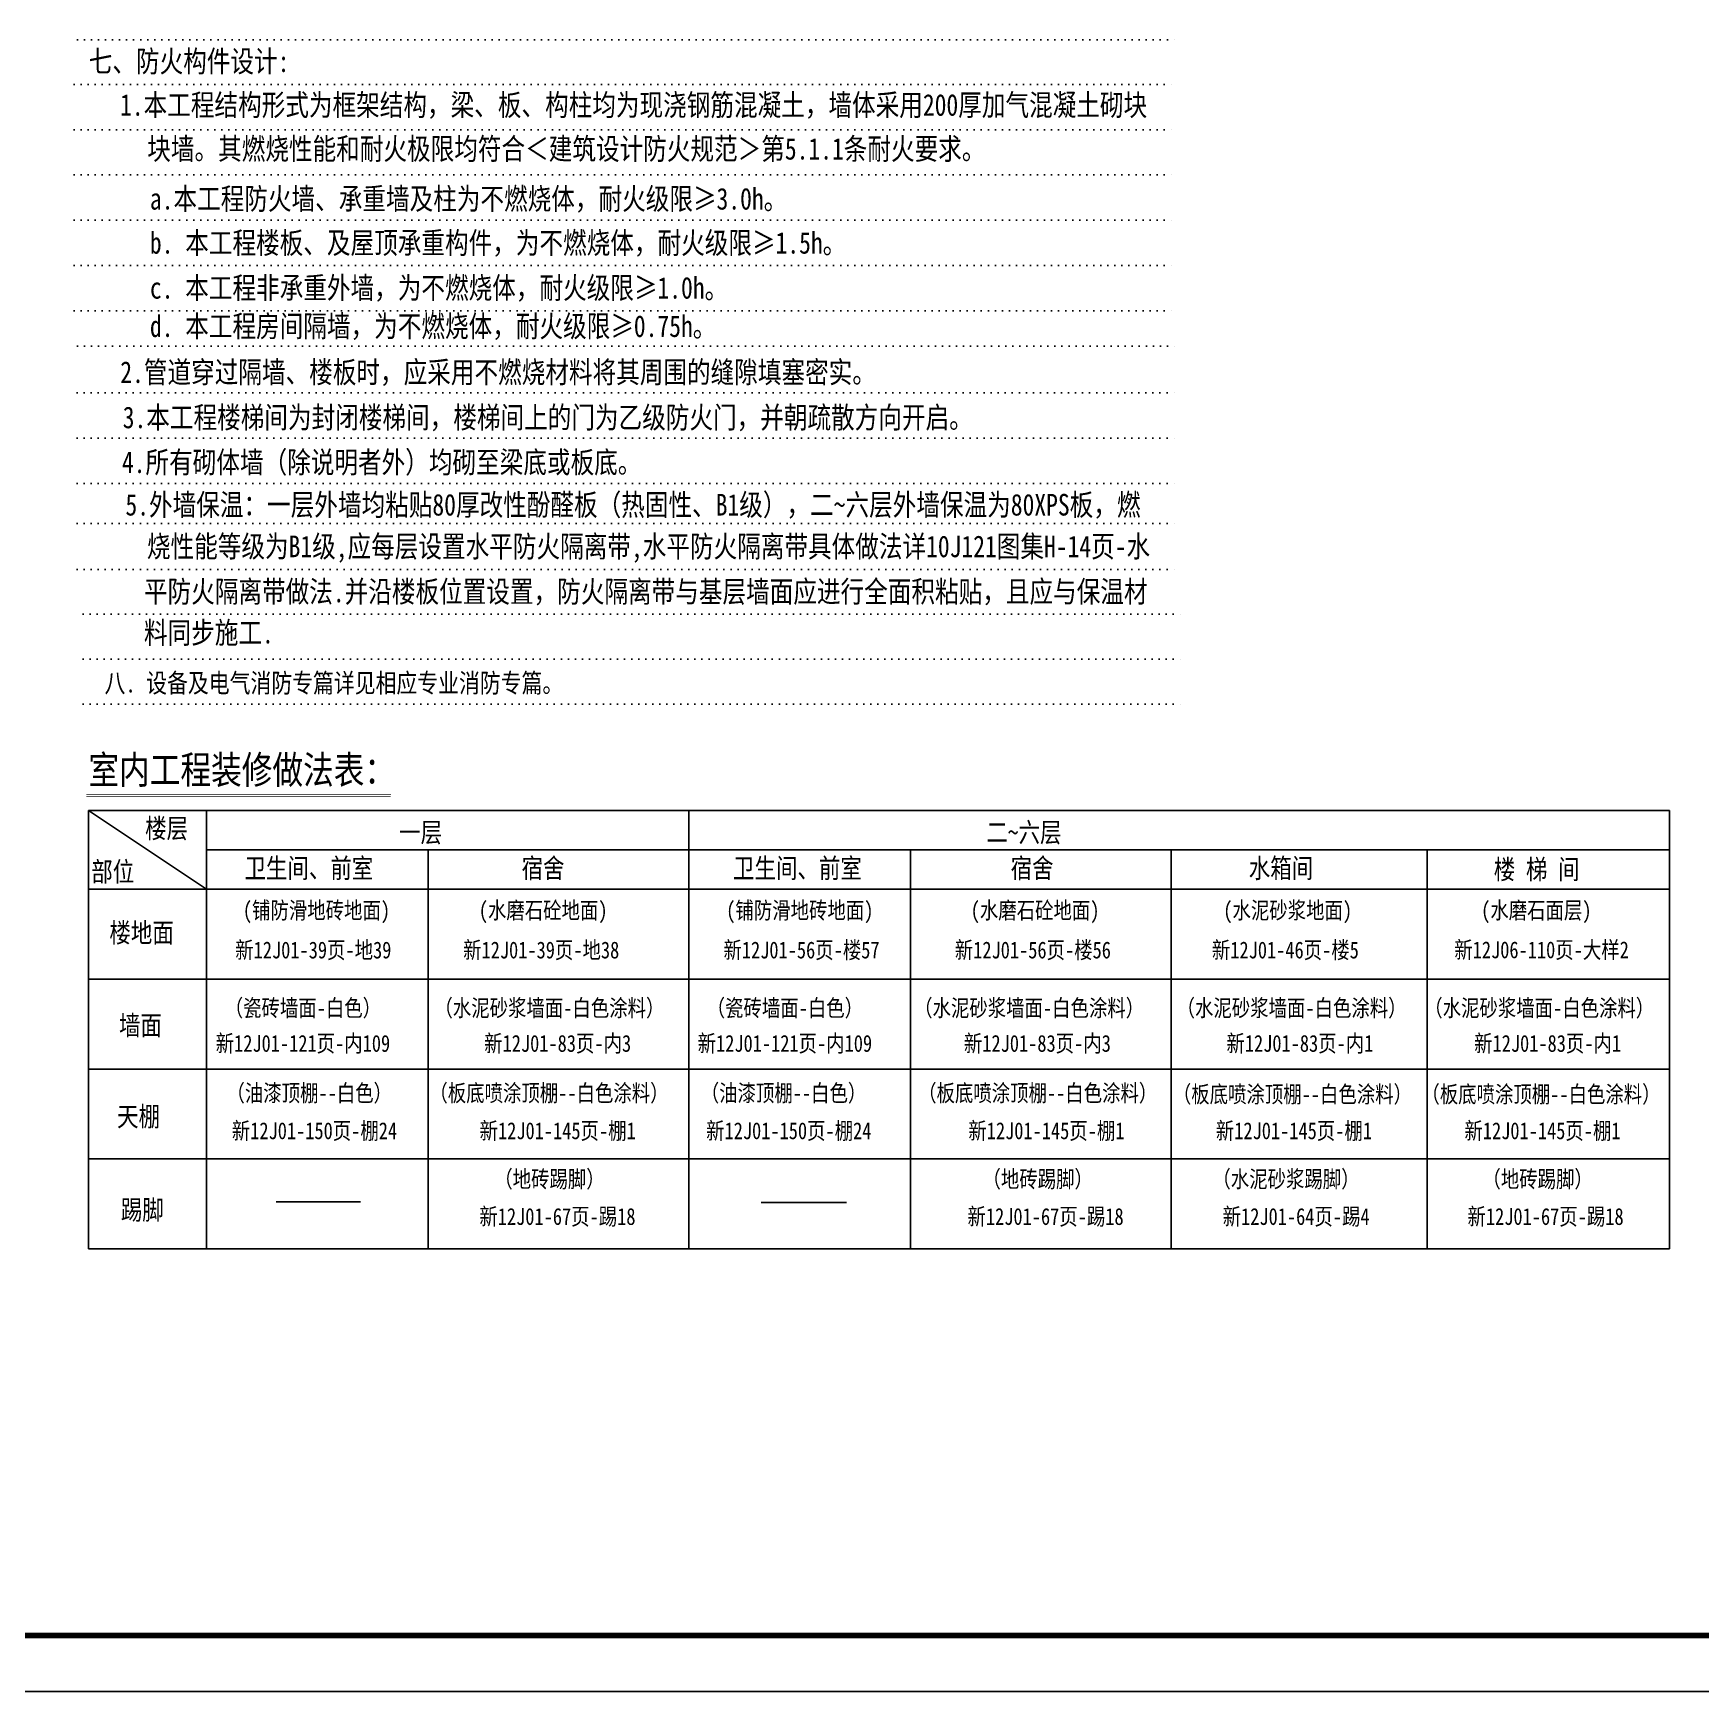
# Model space of a CAD drawing. Extents: x 30064 to 135164, y 17999 to 492668.
# Drawn here: x 79442 to 109103, y 321946 to 351440 of the extents above; entities that cross this region are included whole.
import ezdxf

# ---------------------------------------------------------------- set-up
doc = ezdxf.new("R2010")
doc.units = 0
doc.header["$LTSCALE"] = 1000
doc.header["$MEASUREMENT"] = 0
doc.linetypes.add('DOT2', pattern=[0.125, 0, -0.125])
for name, color, linetype in [('1', 7, 'Continuous'), ('_TCH_MASK', 7, 'Continuous'), ('PUB_TEXT', 7, 'Continuous'), ('TWT_TITLE', 7, 'Continuous'), ('看线', 3, 'Continuous')]:
    doc.layers.add(name, color=color, linetype=linetype)
doc.styles.add('-黑体', font='simhei.ttf', dxfattribs={"width": 1.2})
doc.styles.add('STYLE3', font='', dxfattribs={"width": 0.7})
doc.styles.get('STYLE3').set_extended_font_data('SimSun')

msp = doc.modelspace()

# ---------------------------------------------------------------- linework, layer by layer
for p, q in [((82523, 336220), (80420, 337620)), ((108546, 337620), (80420, 337620)), ((80420, 337620), (80420, 329820)), ((82523, 337620), (82523, 329820)), ((82523, 337620), (82523, 329820)), ((91104, 337620), (91104, 329820)), ((108546, 337620), (108546, 329820)), ((108546, 336920), (82523, 336920)), ((86464, 336920), (86464, 329820)), ((91104, 336920), (91104, 331420)), ((91104, 336920), (91104, 331420)), ((91104, 336920), (91104, 329820)), ((95045, 336920), (95045, 331420)), ((99683, 336920), (99683, 331420)), ((104238, 336920), (104238, 329820)), ((108546, 336220), (80420, 336220)), ((91104, 336239), (91104, 331420)), ((91104, 336239), (91104, 331420)), ((108546, 334620), (80420, 334620)), ((108546, 333020), (80420, 333020)), ((108546, 331420), (80420, 331420)), ((95045, 331420), (95045, 329820)), ((99683, 331420), (99683, 329820)), ((108546, 329820), (80420, 329820))]:
    msp.add_line(p, q)
for points in [[(83764, 330659), (85263, 330659)], [(92392, 330645), (93905, 330645)]]:
    msp.add_lwpolyline(points)
at = {"layer": '1', "color": 4, "linetype": 'DOT2'}
for p, q in [((80225, 351328, -31331), (99799, 351328, -31331)), ((80168, 350531, -31331), (99742, 350531, -31331)), ((80168, 349726, -31331), (99742, 349726, -31331)), ((80168, 348921, -31331), (99742, 348921, -31331)), ((80168, 348116, -31331), (99742, 348116, -31331)), ((80168, 348116, -31331), (99742, 348116, -31331)), ((80168, 347310, -31331), (99742, 347310, -31331)), ((80168, 346505, -31331), (99742, 346505, -31331)), ((80227, 345876, -31331), (99801, 345876, -31331)), ((80219, 345044, -31331), (99793, 345044, -31331)), ((80219, 344238, -31331), (99793, 344238, -31331)), ((80219, 343433, -31331), (99793, 343433, -31331)), ((80219, 342724, -31331), (99793, 342724, -31331)), ((80219, 341903, -31331), (99793, 341903, -31331)), ((80328, 341108, -31331), (99902, 341108, -31331)), ((80328, 340308, -31331), (99902, 340308, -31331)), ((80328, 339508, -31331), (99902, 339508, -31331))]:
    msp.add_line(p, q, dxfattribs=at)
at = {"layer": '_TCH_MASK', "const_width": 10}
for points in [[(80383, 337906), (85802, 337906)], [(80383, 337868), (85800, 337868)]]:
    msp.add_lwpolyline(points, dxfattribs=at)
at = {"layer": 'TWT_TITLE'}
msp.add_lwpolyline([(30064, 321946), (135164, 321946), (135164, 381346), (30064, 381346)], close=True, dxfattribs=at)
at = {"layer": 'TWT_TITLE', "const_width": 100}
msp.add_lwpolyline([(32564, 322946), (134164, 322946), (134164, 380346), (32564, 380346)], close=True, dxfattribs=at)

# ---------------------------------------------------------------- texts
at = {"style": '-黑体', "width": 0.8}
for s, height, p in [('楼层', 350, (81430, 337127)), ('一层', 350, (85949, 337054)), ('二~六层', 350, (96396, 337054)), ('部位', 350, (80473, 336356)), ('卫生间、前室', 350, (83198, 336417)), ('宿舍', 350, (88127, 336417)), ('卫生间、前室', 350, (91889, 336417)), ('宿舍', 350, (96827, 336417)), ('水箱间', 350, (101064, 336417)), ('楼 梯 间', 350, (105422, 336397)), ('(铺防滑地砖地面)', 300, (83169, 335693)), ('(水磨石砼地面)', 300, (87366, 335693)), ('(铺防滑地砖地面)', 300, (91768, 335693)), ('(水磨石砼地面)', 300, (96117, 335693)), ('(水泥砂浆地面)', 300, (100611, 335693)), ('(水磨石面层)', 300, (105198, 335693)), ('楼地面', 350, (80794, 335271)), ('新12J01-39页-地39', 300, (83033, 334987)), ('新12J01-39页-地38', 300, (87087, 334987)), ('新12J01-56页-楼57', 300, (91718, 334987)), ('新12J01-56页-楼56', 300, (95834, 334987)), ('新12J01-46页-楼5', 300, (100408, 334987)), ('新12J06-110页-大样2', 300, (104720, 334990)), ('（瓷砖墙面-白色）', 300, (82846, 333956)), ('（水泥砂浆墙面-白色涂料）', 300, (86577, 333956)), ('（瓷砖墙面-白色）', 300, (91420, 333956)), ('（水泥砂浆墙面-白色涂料）', 300, (95111, 333956)), ('（水泥砂浆墙面-白色涂料）', 300, (99780, 333956)), ('（水泥砂浆墙面-白色涂料）', 300, (104186, 333956)), ('墙面', 350, (80965, 333622)), ('新12J01-121页-内109', 300, (82685, 333326)), ('新12J01-83页-内3', 300, (87462, 333326)), ('新12J01-121页-内109', 300, (91259, 333326)), ('新12J01-83页-内3', 300, (95996, 333326)), ('新12J01-83页-内1', 300, (100666, 333326)), ('新12J01-83页-内1', 300, (105073, 333326)), ('（油漆顶棚--白色）', 300, (82877, 332443)), ('（板底喷涂顶棚--白色涂料）', 300, (86487, 332443)), ('（油漆顶棚--白色）', 300, (91315, 332443)), ('（板底喷涂顶棚--白色涂料）', 300, (95182, 332443)), ('（板底喷涂顶棚--白色涂料）', 300, (99713, 332422)), ('（板底喷涂顶棚--白色涂料）', 300, (104135, 332422)), ('天棚', 350, (80931, 332000)), ('新12J01-150页-棚24', 300, (82972, 331772)), ('新12J01-145页-棚1', 300, (87380, 331772)), ('新12J01-150页-棚24', 300, (91410, 331772)), ('新12J01-145页-棚1', 300, (96075, 331772)), ('新12J01-145页-棚1', 300, (100478, 331772)), ('新12J01-145页-棚1', 300, (104900, 331772)), ('   （地砖踢脚）', 300, (87152, 330913)), ('   （地砖踢脚）', 300, (95837, 330913)), ('   （水泥砂浆踢脚）', 300, (99927, 330913)), ('   （地砖踢脚）', 300, (104731, 330913)), ('踢脚', 350, (80998, 330340)), ('新12J01-67页-踢18', 300, (87376, 330247)), ('新12J01-67页-踢18', 300, (96060, 330247)), ('新12J01-64页-踢4', 300, (100599, 330247)), ('新12J01-67页-踢18', 300, (104955, 330247))]:
    msp.add_text(s, height=height, dxfattribs=at).set_placement(p)
at = {"layer": 'PUB_TEXT', "style": '-黑体', "width": 0.8}
msp.add_text('室内工程装修做法表：', height=500, dxfattribs=at).set_placement((80421, 338092))
at = {"layer": '看线', "color": 3, "style": 'STYLE3', "width": 0.8}
for s, height, p in [('七、防火构件设计:', 385, (80427, 350751, -31331)), ('1.本工程结构形式为框架结构，梁、板、构柱均为现浇钢筋混凝土，墙体采用200厚加气混凝土砌块', 385, (80984, 349975, -31331)), ('块墙。其燃烧性能和耐火极限均符合＜建筑设计防火规范＞第5.1.1条耐火要求。', 385, (81468, 349195, -31331)), ('a.本工程防火墙、承重墙及柱为不燃烧体，耐火级限≥3.0h。', 385, (81515, 348306, -31331)), ('b. 本工程楼板、及屋顶承重构件，为不燃烧体，耐火级限≥1.5h。', 385, (81515, 347522, -31331)), ('c. 本工程非承重外墙，为不燃烧体，耐火级限≥1.0h。', 385, (81515, 346722, -31331)), ('d. 本工程房间隔墙，为不燃烧体，耐火级限≥0.75h。', 385, (81515, 346040, -31331)), ('   2.管道穿过隔墙、楼板时，应采用不燃烧材料将其周围的缝隙填塞密实。', 385, (80360, 345222, -31331)), (' 3.本工程楼梯间为封闭楼梯间，楼梯间上的门为乙级防火门，并朝疏散方向开启。', 385, (80822, 344417, -31331)), ('   4.所有砌体墙（除说明者外）均砌至梁底或板底。', 385, (80389, 343620, -31331)), ('5.外墙保温：一层外墙均粘贴80厚改性酚醛板（热固性、B1级），二~六层外墙保温为80XPS板，燃', 385, (81080, 342864, -31331)), ('烧性能等级为B1级,应每层设置水平防火隔离带,水平防火隔离带具体做法详10J121图集H-14页-水', 385, (81462, 342123, -31331)), ('平防火隔离带做法.并沿楼板位置设置，防火隔离带与基层墙面应进行全面积粘贴，且应与保温材', 385, (81409, 341320)), ('料同步施工.', 385, (81409, 340588)), ('八. 设备及电气消防专篇详见相应专业消防专篇。', 340, (80708, 339716, -31331))]:
    msp.add_text(s, height=height, dxfattribs=at).set_placement(p)

doc.saveas('drawing.dxf')
